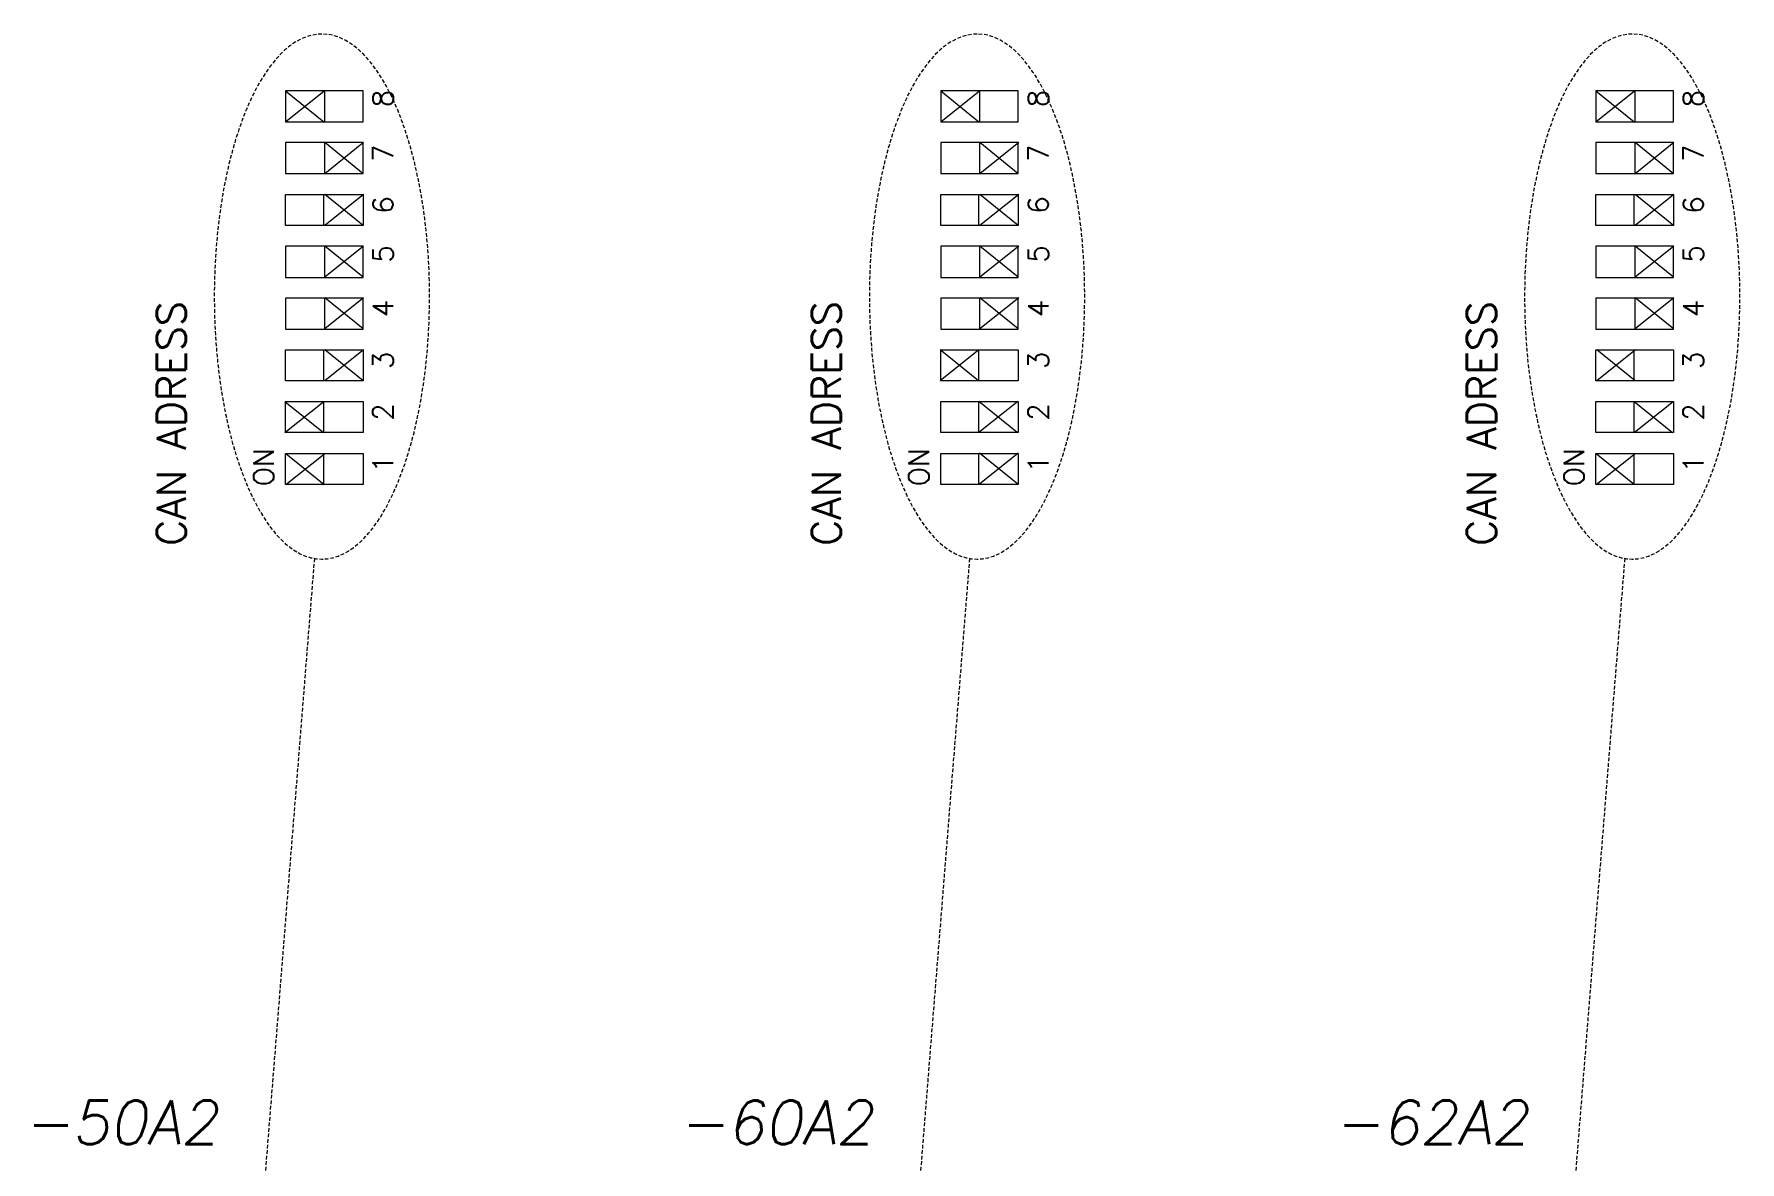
# Model space of a CAD drawing. Extents: x -2993 to 3661, y -4147 to -1441.
# Drawn here: x 2127.6 to 2244.7, y -3571.3 to -3493.8 of the extents above; entities that cross this region are included whole.
import ezdxf
from ezdxf.enums import TextEntityAlignment as Align

# ---------------------------------------------------------------- set-up
doc = ezdxf.new("R2010")
doc.units = 0
doc.header["$LTSCALE"] = 0.1
doc.header["$MEASUREMENT"] = 0
doc.linetypes.add('DASHED', pattern=[19.05, 12.7, -6.35])
doc.layers.get('0').update_dxf_attribs({"linetype": 'CONTINUOUS'})
doc.styles.get("Standard").update_dxf_attribs({"font": 'simplex.shx'})

msp = doc.modelspace()

# ---------------------------------------------------------------- linework, layer by layer
at = {"linetype": 'Continuous', "lineweight": 13}
for p, q in [((2144.83, -3497.71), (2144.83, -3499.85)), ((2150.16, -3497.71), (2144.83, -3497.71)), ((2147.53, -3499.85), (2147.53, -3497.71)), ((2150.16, -3499.85), (2150.16, -3497.71)), ((2150.16, -3499.85), (2150.16, -3497.71)), ((2189.83, -3497.71), (2189.83, -3499.85)), ((2195.16, -3497.71), (2189.83, -3497.71)), ((2192.53, -3499.85), (2192.53, -3497.71)), ((2195.16, -3499.85), (2195.16, -3497.71)), ((2195.16, -3499.85), (2195.16, -3497.71)), ((2234.83, -3497.71), (2234.83, -3499.85)), ((2240.16, -3497.71), (2234.83, -3497.71)), ((2237.53, -3499.85), (2237.53, -3497.71)), ((2240.16, -3499.85), (2240.16, -3497.71)), ((2240.16, -3499.85), (2240.16, -3497.71)), ((2144.83, -3499.85), (2150.16, -3499.85)), ((2144.83, -3499.85), (2150.16, -3499.85)), ((2189.83, -3499.85), (2195.16, -3499.85)), ((2189.83, -3499.85), (2195.16, -3499.85)), ((2234.83, -3499.85), (2240.16, -3499.85)), ((2234.83, -3499.85), (2240.16, -3499.85)), ((2150.16, -3501.27), (2144.83, -3501.27)), ((2144.83, -3501.27), (2144.83, -3503.4)), ((2150.16, -3501.27), (2144.83, -3501.27)), ((2147.53, -3503.4), (2147.53, -3501.27)), ((2150.16, -3503.4), (2150.16, -3501.27)), ((2150.16, -3503.4), (2150.16, -3501.27)), ((2195.16, -3501.27), (2189.83, -3501.27)), ((2189.83, -3501.27), (2189.83, -3503.4)), ((2195.16, -3501.27), (2189.83, -3501.27)), ((2192.53, -3503.4), (2192.53, -3501.27)), ((2195.16, -3503.4), (2195.16, -3501.27)), ((2195.16, -3503.4), (2195.16, -3501.27)), ((2240.16, -3501.27), (2234.83, -3501.27)), ((2234.83, -3501.27), (2234.83, -3503.4)), ((2240.16, -3501.27), (2234.83, -3501.27)), ((2237.53, -3503.4), (2237.53, -3501.27)), ((2240.16, -3503.4), (2240.16, -3501.27)), ((2240.16, -3503.4), (2240.16, -3501.27)), ((2144.83, -3503.4), (2150.16, -3503.4)), ((2144.83, -3503.4), (2150.16, -3503.4)), ((2189.83, -3503.4), (2195.16, -3503.4)), ((2189.83, -3503.4), (2195.16, -3503.4)), ((2234.83, -3503.4), (2240.16, -3503.4)), ((2234.83, -3503.4), (2240.16, -3503.4)), ((2144.83, -3506.96), (2144.83, -3504.83)), ((2144.83, -3504.83), (2150.16, -3504.83)), ((2144.83, -3504.83), (2150.16, -3504.83)), ((2147.46, -3506.96), (2147.46, -3504.83)), ((2150.16, -3504.83), (2150.16, -3506.96)), ((2150.16, -3504.83), (2150.16, -3506.96)), ((2189.83, -3506.96), (2189.83, -3504.83)), ((2189.83, -3504.83), (2195.16, -3504.83)), ((2189.83, -3504.83), (2195.16, -3504.83)), ((2192.46, -3506.96), (2192.46, -3504.83)), ((2195.16, -3504.83), (2195.16, -3506.96)), ((2195.16, -3504.83), (2195.16, -3506.96)), ((2234.83, -3506.96), (2234.83, -3504.83)), ((2234.83, -3504.83), (2240.16, -3504.83)), ((2234.83, -3504.83), (2240.16, -3504.83)), ((2237.46, -3506.96), (2237.46, -3504.83)), ((2240.16, -3504.83), (2240.16, -3506.96)), ((2240.16, -3504.83), (2240.16, -3506.96)), ((2150.16, -3506.96), (2144.83, -3506.96)), ((2150.16, -3506.96), (2144.83, -3506.96)), ((2195.16, -3506.96), (2189.83, -3506.96)), ((2195.16, -3506.96), (2189.83, -3506.96)), ((2240.16, -3506.96), (2234.83, -3506.96)), ((2240.16, -3506.96), (2234.83, -3506.96)), ((2144.83, -3508.38), (2144.83, -3510.52)), ((2150.16, -3508.38), (2144.83, -3508.38)), ((2150.16, -3508.38), (2144.83, -3508.38)), ((2147.53, -3510.52), (2147.53, -3508.38)), ((2150.16, -3510.52), (2150.16, -3508.38)), ((2150.16, -3510.52), (2150.16, -3508.38)), ((2189.83, -3508.38), (2189.83, -3510.52)), ((2195.16, -3508.38), (2189.83, -3508.38)), ((2195.16, -3508.38), (2189.83, -3508.38)), ((2192.53, -3510.52), (2192.53, -3508.38)), ((2195.16, -3510.52), (2195.16, -3508.38)), ((2195.16, -3510.52), (2195.16, -3508.38)), ((2234.83, -3508.38), (2234.83, -3510.52)), ((2240.16, -3508.38), (2234.83, -3508.38)), ((2240.16, -3508.38), (2234.83, -3508.38)), ((2237.53, -3510.52), (2237.53, -3508.38)), ((2240.16, -3510.52), (2240.16, -3508.38)), ((2240.16, -3510.52), (2240.16, -3508.38)), ((2144.83, -3510.52), (2150.16, -3510.52)), ((2144.83, -3510.52), (2150.16, -3510.52)), ((2189.83, -3510.52), (2195.16, -3510.52)), ((2189.83, -3510.52), (2195.16, -3510.52)), ((2234.83, -3510.52), (2240.16, -3510.52)), ((2234.83, -3510.52), (2240.16, -3510.52)), ((2150.16, -3511.94), (2144.83, -3511.94)), ((2144.83, -3511.94), (2144.83, -3514.07)), ((2150.16, -3511.94), (2144.83, -3511.94)), ((2147.53, -3514.07), (2147.53, -3511.94)), ((2150.16, -3514.07), (2150.16, -3511.94)), ((2150.16, -3514.07), (2150.16, -3511.94)), ((2195.16, -3511.94), (2189.83, -3511.94)), ((2189.83, -3511.94), (2189.83, -3514.07)), ((2195.16, -3511.94), (2189.83, -3511.94)), ((2192.53, -3514.07), (2192.53, -3511.94)), ((2195.16, -3514.07), (2195.16, -3511.94)), ((2195.16, -3514.07), (2195.16, -3511.94)), ((2240.16, -3511.94), (2234.83, -3511.94)), ((2234.83, -3511.94), (2234.83, -3514.07)), ((2240.16, -3511.94), (2234.83, -3511.94)), ((2237.53, -3514.07), (2237.53, -3511.94)), ((2240.16, -3514.07), (2240.16, -3511.94)), ((2240.16, -3514.07), (2240.16, -3511.94)), ((2144.83, -3514.07), (2150.16, -3514.07)), ((2144.83, -3514.07), (2150.16, -3514.07)), ((2189.83, -3514.07), (2195.16, -3514.07)), ((2189.83, -3514.07), (2195.16, -3514.07)), ((2234.83, -3514.07), (2240.16, -3514.07)), ((2234.83, -3514.07), (2240.16, -3514.07)), ((2144.83, -3517.63), (2144.83, -3515.49)), ((2144.83, -3515.49), (2150.16, -3515.49)), ((2144.83, -3515.49), (2150.16, -3515.49)), ((2147.46, -3517.63), (2147.46, -3515.49)), ((2150.16, -3515.49), (2150.16, -3517.63)), ((2150.16, -3515.49), (2150.16, -3517.63)), ((2189.83, -3517.63), (2189.83, -3515.49)), ((2189.83, -3515.49), (2195.16, -3515.49)), ((2189.83, -3515.49), (2195.16, -3515.49)), ((2192.46, -3517.63), (2192.46, -3515.49)), ((2195.16, -3515.49), (2195.16, -3517.63)), ((2195.16, -3515.49), (2195.16, -3517.63)), ((2234.83, -3517.63), (2234.83, -3515.49)), ((2234.83, -3515.49), (2240.16, -3515.49)), ((2234.83, -3515.49), (2240.16, -3515.49)), ((2237.46, -3517.63), (2237.46, -3515.49)), ((2240.16, -3515.49), (2240.16, -3517.63)), ((2240.16, -3515.49), (2240.16, -3517.63)), ((2150.16, -3517.63), (2144.83, -3517.63)), ((2150.16, -3517.63), (2144.83, -3517.63)), ((2195.16, -3517.63), (2189.83, -3517.63)), ((2195.16, -3517.63), (2189.83, -3517.63)), ((2240.16, -3517.63), (2234.83, -3517.63)), ((2240.16, -3517.63), (2234.83, -3517.63)), ((2144.83, -3519.05), (2150.16, -3519.05)), ((2144.83, -3521.18), (2144.83, -3519.05)), ((2144.83, -3519.05), (2150.16, -3519.05)), ((2147.46, -3521.18), (2147.46, -3519.05)), ((2150.16, -3519.05), (2150.16, -3521.18)), ((2150.16, -3519.05), (2150.16, -3521.18)), ((2189.83, -3519.05), (2195.16, -3519.05)), ((2189.83, -3521.18), (2189.83, -3519.05)), ((2189.83, -3519.05), (2195.16, -3519.05)), ((2192.46, -3521.18), (2192.46, -3519.05)), ((2195.16, -3519.05), (2195.16, -3521.18)), ((2195.16, -3519.05), (2195.16, -3521.18)), ((2234.83, -3519.05), (2240.16, -3519.05)), ((2234.83, -3521.18), (2234.83, -3519.05)), ((2234.83, -3519.05), (2240.16, -3519.05)), ((2237.46, -3521.18), (2237.46, -3519.05)), ((2240.16, -3519.05), (2240.16, -3521.18)), ((2240.16, -3519.05), (2240.16, -3521.18)), ((2150.16, -3521.18), (2144.83, -3521.18)), ((2150.16, -3521.18), (2144.83, -3521.18)), ((2195.16, -3521.18), (2189.83, -3521.18)), ((2195.16, -3521.18), (2189.83, -3521.18)), ((2240.16, -3521.18), (2234.83, -3521.18)), ((2240.16, -3521.18), (2234.83, -3521.18)), ((2144.83, -3522.61), (2150.16, -3522.61)), ((2144.83, -3524.74), (2144.83, -3522.61)), ((2144.83, -3522.61), (2150.16, -3522.61)), ((2147.46, -3524.74), (2147.46, -3522.61)), ((2150.16, -3522.61), (2150.16, -3524.74)), ((2150.16, -3522.61), (2150.16, -3524.74)), ((2189.83, -3522.61), (2195.16, -3522.61)), ((2189.83, -3524.74), (2189.83, -3522.61)), ((2189.83, -3522.61), (2195.16, -3522.61)), ((2192.46, -3524.74), (2192.46, -3522.61)), ((2195.16, -3522.61), (2195.16, -3524.74)), ((2195.16, -3522.61), (2195.16, -3524.74)), ((2234.83, -3522.61), (2240.16, -3522.61)), ((2234.83, -3524.74), (2234.83, -3522.61)), ((2234.83, -3522.61), (2240.16, -3522.61)), ((2237.46, -3524.74), (2237.46, -3522.61)), ((2240.16, -3522.61), (2240.16, -3524.74)), ((2240.16, -3522.61), (2240.16, -3524.74)), ((2150.16, -3524.74), (2144.83, -3524.74)), ((2150.16, -3524.74), (2144.83, -3524.74)), ((2195.16, -3524.74), (2189.83, -3524.74)), ((2195.16, -3524.74), (2189.83, -3524.74)), ((2240.16, -3524.74), (2234.83, -3524.74)), ((2240.16, -3524.74), (2234.83, -3524.74))]:
    msp.add_line(p, q, dxfattribs=at)
at = {"lineweight": 13}
for p, q in [((2144.83, -3499.85), (2147.49, -3497.71)), ((2144.83, -3497.71), (2147.46, -3499.85)), ((2189.83, -3499.85), (2192.49, -3497.71)), ((2189.83, -3497.71), (2192.46, -3499.85)), ((2234.83, -3499.85), (2237.49, -3497.71)), ((2234.83, -3497.71), (2237.46, -3499.85)), ((2147.53, -3503.38), (2150.19, -3501.24)), ((2147.53, -3501.24), (2150.16, -3503.38)), ((2192.53, -3503.38), (2195.19, -3501.24)), ((2192.53, -3501.24), (2195.16, -3503.38)), ((2237.53, -3503.38), (2240.19, -3501.24)), ((2237.53, -3501.24), (2240.16, -3503.38)), ((2147.53, -3506.93), (2150.19, -3504.8)), ((2147.53, -3504.8), (2150.16, -3506.93)), ((2192.53, -3506.93), (2195.19, -3504.8)), ((2192.53, -3504.8), (2195.16, -3506.93)), ((2237.53, -3506.93), (2240.19, -3504.8)), ((2237.53, -3504.8), (2240.16, -3506.93)), ((2147.53, -3510.49), (2150.19, -3508.36)), ((2147.53, -3508.36), (2150.16, -3510.49)), ((2192.53, -3510.49), (2195.19, -3508.36)), ((2192.53, -3508.36), (2195.16, -3510.49)), ((2237.53, -3510.49), (2240.19, -3508.36)), ((2237.53, -3508.36), (2240.16, -3510.49)), ((2147.53, -3514.04), (2150.19, -3511.91)), ((2147.53, -3511.91), (2150.16, -3514.04)), ((2192.53, -3514.04), (2195.19, -3511.91)), ((2192.53, -3511.91), (2195.16, -3514.04)), ((2237.53, -3514.04), (2240.19, -3511.91)), ((2237.53, -3511.91), (2240.16, -3514.04)), ((2147.53, -3517.6), (2150.19, -3515.47)), ((2147.53, -3515.47), (2150.16, -3517.6)), ((2189.79, -3517.6), (2192.46, -3515.47)), ((2189.79, -3515.47), (2192.43, -3517.6)), ((2234.89, -3517.6), (2237.56, -3515.47)), ((2234.89, -3515.47), (2237.53, -3517.6)), ((2144.79, -3521.18), (2147.46, -3519.05)), ((2144.79, -3519.05), (2147.43, -3521.18)), ((2192.46, -3521.16), (2195.13, -3519.02)), ((2192.46, -3519.02), (2195.09, -3521.16)), ((2237.46, -3521.18), (2240.13, -3519.05)), ((2237.46, -3519.05), (2240.09, -3521.18)), ((2144.86, -3524.74), (2147.53, -3522.61)), ((2144.86, -3522.61), (2147.49, -3524.74)), ((2192.49, -3524.71), (2195.16, -3522.58)), ((2192.49, -3522.58), (2195.13, -3524.71)), ((2234.86, -3524.74), (2237.53, -3522.61)), ((2234.86, -3522.61), (2237.49, -3524.74))]:
    msp.add_line(p, q, dxfattribs=at)
at = {"linetype": 'DASHED', "lineweight": 13, "ltscale": 0.2}
for p, q in [((2146.81, -3529.83), (2141.41, -3597.39)), ((2191.81, -3529.83), (2186.41, -3597.39)), ((2236.81, -3529.83), (2231.41, -3597.39))]:
    msp.add_line(p, q, dxfattribs=at)
at = {"linetype": 'DASHED', "lineweight": 13, "ltscale": 0.2, "extrusion": (0, 0, -1)}
for centre in [(2147.33, -3511.84), (2192.33, -3511.84), (2237.33, -3511.84)]:
    msp.add_ellipse(centre, major_axis=(0, 18.03), ratio=0.410157, dxfattribs=at)

# ---------------------------------------------------------------- texts
at = {"linetype": 'Continuous', "lineweight": 13}
for s, p in [('8', (2152.23, -3498.84)), ('8', (2197.23, -3498.84)), ('8', (2242.23, -3498.84)), ('7', (2152.23, -3502.59)), ('7', (2197.23, -3502.59)), ('7', (2242.23, -3502.59)), ('6', (2152.23, -3506.15)), ('6', (2197.23, -3506.15)), ('6', (2242.23, -3506.15)), ('5', (2152.23, -3509.51)), ('5', (2197.23, -3509.51)), ('5', (2242.23, -3509.51)), ('4', (2152.23, -3513.26)), ('4', (2197.23, -3513.26)), ('4', (2242.23, -3513.26)), ('3', (2152.23, -3516.82)), ('3', (2197.23, -3516.82)), ('3', (2242.23, -3516.82)), ('2', (2152.23, -3520.37)), ('2', (2197.23, -3520.37)), ('2', (2242.23, -3520.37)), ('ON', (2144.03, -3524.87)), ('ON', (2189.03, -3524.87)), ('ON', (2234.03, -3524.87)), ('1', (2152.23, -3523.93)), ('1', (2197.23, -3523.93)), ('1', (2242.23, -3523.93))]:
    msp.add_text(s, height=1.4, rotation=90, dxfattribs=at).set_placement(p)
at = {"lineweight": 13}
for p in [(2137.98, -3528.96), (2182.98, -3528.96), (2227.98, -3528.96)]:
    msp.add_text('CAN ADRESS', height=2, rotation=90, dxfattribs=at).set_placement(p)
at = {"lineweight": 13, "oblique": 10}
for s, p in [('-50A2', (2133.51, -3570.06)), ('-60A2', (2178.51, -3570.06)), ('-62A2', (2223.51, -3570.06))]:
    msp.add_text(s, height=3, dxfattribs=at).set_placement(p, align=Align.CENTER)

doc.saveas('drawing.dxf')
